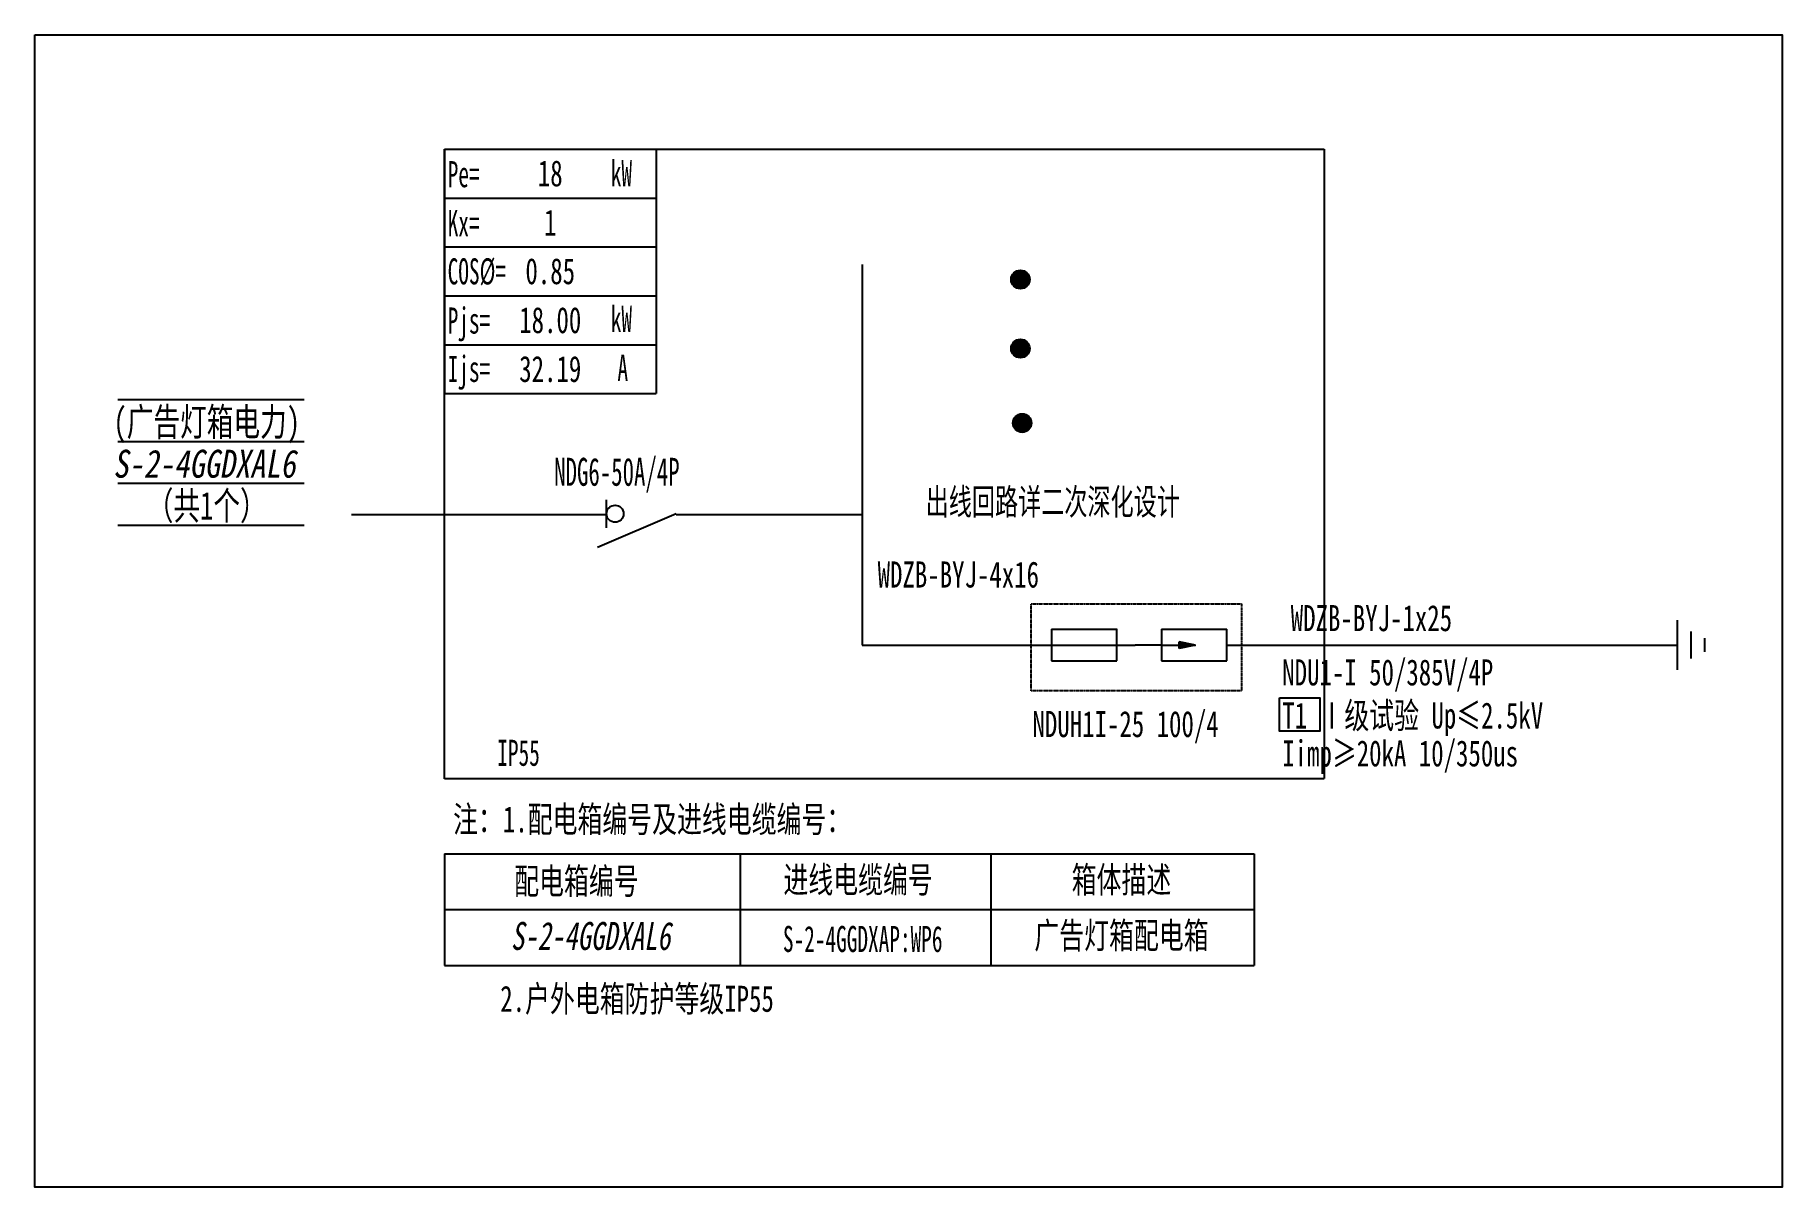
# Model space of a CAD drawing. Extents: x 392938 to 395363, y 372006 to 373605.
import ezdxf
from ezdxf.enums import TextEntityAlignment as Align

# ---------------------------------------------------------------- set-up
doc = ezdxf.new("R2010")
doc.units = 0
doc.header["$MEASUREMENT"] = 0
doc.linetypes.add('DASH', pattern=[0.35, 0.25, -0.1])
doc.linetypes.add('DASHED2', pattern=[0.375, 0.25, -0.125])
for name, color, linetype in [('D_E_Eqpm(强电设备)', 100, 'Continuous'), ('D_E_Eqpm（强电设备）', 100, 'Continuous'), ('D_E_Text(强电文字)', 51, 'Continuous'), ('D_E_Text（强电文字）', 51, 'Continuous'), ('D_E_Wire(强电线缆)', 10, 'Continuous'), ('D_E_Wire（强电线缆）', 10, 'Continuous'), ('D_T_TableDim（表格尺寸）', 255, 'Continuous'), ('E_E_Text（强电文字）', 51, 'Continuous'), ('E_E_Wire（强电线缆）', 10, 'Continuous'), ('E_T_TableDim（表格尺寸）', 255, 'Continuous'), ('系统图', 220, 'Continuous')]:
    doc.layers.add(name, color=color, linetype=linetype)
doc.styles.add('电气', font='', dxfattribs={"width": 0.7})
doc.styles.add('电气箱', font='simhei.ttf', dxfattribs={"width": 0.8, "oblique": 10})
doc.styles.get('电气').set_extended_font_data('SimSun')

msp = doc.modelspace()

# ---------------------------------------------------------------- linework, layer by layer
at = {"linetype": 'DASHED2', "elevation": 0}
msp.add_lwpolyline([(394320.4, 372815.5), (394612.4, 372815.5), (394612.4, 372695.2), (394320.4, 372695.2)], close=True, dxfattribs=at)
at = {"layer": 'D_E_Eqpm(强电设备)'}
for p, q in [((394348.9, 372780.5), (394439.8, 372780.5)), ((394348.9, 372780.5), (394348.9, 372736.5)), ((394439.5, 372736.5), (394439.5, 372780.5)), ((394501.5, 372780.5), (394592.4, 372780.5)), ((394501.5, 372780.5), (394501.5, 372736.5)), ((394592.1, 372736.5), (394592.1, 372780.5)), ((394501.5, 372758.5), (394464.8, 372758.5)), ((394501.5, 372758.5), (394548.6, 372758.5)), ((394548.6, 372758.5), (394525.8, 372763.2)), ((394525.8, 372753.8), (394525.8, 372763.2)), ((394548.6, 372758.5), (394525.8, 372753.8)), ((394348.9, 372736.5), (394439.5, 372736.5)), ((394501.5, 372736.5), (394592.1, 372736.5))]:
    msp.add_line(p, q, dxfattribs=at)
msp.add_solid([(394525.8, 372753.8), (394548.6, 372758.5), (394525.8, 372763.2)], dxfattribs=at)
at = {"layer": 'D_E_Eqpm（强电设备）'}
for p, q in [((393730.9, 372921.3), (393730.9, 372960.1)), ((393827.9, 372940.7), (393718.5, 372893.8))]:
    msp.add_line(p, q, dxfattribs=at)
msp.add_circle((393742.9, 372940.7), 11.9, dxfattribs=at)
at = {"layer": 'D_E_Text（强电文字）', "elevation": 0}
msp.add_lwpolyline([(394665.1, 372685.1), (394721.3, 372685.1), (394721.3, 372638.8), (394665.1, 372638.8)], close=True, dxfattribs=at)
at = {"layer": 'D_E_Wire(强电线缆)'}
msp.add_line((393376.9, 372939.6), (393731, 372939.6), dxfattribs=at)
at = {"layer": 'D_E_Wire（强电线缆）'}
for p, q in [((395217.9, 372724.1), (395217.9, 372793.1)), ((395236.7, 372739.7), (395236.7, 372777.4)), ((394085.7, 372758.5), (394464.8, 372758.5)), ((394592.1, 372758.5), (395217.9, 372758.5)), ((395255.6, 372749.1), (395255.6, 372768))]:
    msp.add_line(p, q, dxfattribs=at)
for centre in [(394305.6, 373265.7), (394305.6, 373169.9), (394308.1, 373066.5)]:
    msp.add_circle(centre, 12.9, dxfattribs=at)
at = {"layer": 'D_E_Wire（强电线缆）', "linetype": 'Continuous'}
for points in [[(394292.9, 373263.7), (394292.7, 373265.7), (394292.9, 373267.7)], [(394293.4, 373261.7), (394292.9, 373267.7), (394293.4, 373269.7)], [(394292.9, 373263.7), (394292.9, 373267.7), (394293.4, 373261.7)], [(394294.1, 373259.8), (394293.4, 373269.7), (394294.1, 373271.5)], [(394293.4, 373261.7), (394293.4, 373269.7), (394294.1, 373259.8)], [(394295.2, 373258.1), (394294.1, 373271.5), (394295.2, 373273.3)], [(394294.1, 373259.8), (394294.1, 373271.5), (394295.2, 373258.1)], [(394296.5, 373256.5), (394295.2, 373273.3), (394296.5, 373274.8)], [(394295.2, 373258.1), (394295.2, 373273.3), (394296.5, 373256.5)], [(394298.1, 373255.2), (394296.5, 373274.8), (394298.1, 373276.1)], [(394296.5, 373256.5), (394296.5, 373274.8), (394298.1, 373255.2)], [(394299.8, 373254.2), (394298.1, 373276.1), (394299.8, 373277.2)], [(394298.1, 373255.2), (394298.1, 373276.1), (394299.8, 373254.2)], [(394301.7, 373253.4), (394299.8, 373277.2), (394301.7, 373278)], [(394299.8, 373254.2), (394299.8, 373277.2), (394301.7, 373253.4)], [(394303.6, 373252.9), (394301.7, 373278), (394303.6, 373278.4)], [(394301.7, 373253.4), (394301.7, 373278), (394303.6, 373252.9)], [(394305.6, 373252.8), (394303.6, 373278.4), (394305.6, 373278.6)], [(394303.6, 373252.9), (394303.6, 373278.4), (394305.6, 373252.8)], [(394305.6, 373252.8), (394305.6, 373278.6), (394307.7, 373252.9)], [(394307.7, 373252.9), (394305.6, 373278.6), (394307.7, 373278.4)], [(394307.7, 373252.9), (394307.7, 373278.4), (394309.6, 373253.4)], [(394309.6, 373253.4), (394307.7, 373278.4), (394309.6, 373278)], [(394309.6, 373253.4), (394309.6, 373278), (394311.5, 373254.2)], [(394311.5, 373254.2), (394309.6, 373278), (394311.5, 373277.2)], [(394311.5, 373254.2), (394311.5, 373277.2), (394313.2, 373255.2)], [(394313.2, 373255.2), (394311.5, 373277.2), (394313.2, 373276.1)], [(394313.2, 373255.2), (394313.2, 373276.1), (394314.8, 373256.5)], [(394314.8, 373256.5), (394313.2, 373276.1), (394314.8, 373274.8)], [(394314.8, 373256.5), (394314.8, 373274.8), (394316.1, 373258.1)], [(394316.1, 373258.1), (394314.8, 373274.8), (394316.1, 373273.3)], [(394316.1, 373258.1), (394316.1, 373273.3), (394317.2, 373259.8)], [(394317.2, 373259.8), (394316.1, 373273.3), (394317.2, 373271.5)], [(394317.2, 373259.8), (394317.2, 373271.5), (394317.9, 373261.7)], [(394317.9, 373261.7), (394317.2, 373271.5), (394317.9, 373269.7)], [(394317.9, 373261.7), (394317.9, 373269.7), (394318.4, 373263.7)], [(394318.4, 373263.7), (394317.9, 373269.7), (394318.4, 373267.7)], [(394318.4, 373263.7), (394318.4, 373267.7), (394318.6, 373265.7)], [(394292.9, 373167.9), (394292.7, 373169.9), (394292.9, 373172)], [(394293.4, 373166), (394292.9, 373172), (394293.4, 373173.9)], [(394292.9, 373167.9), (394292.9, 373172), (394293.4, 373166)], [(394294.1, 373164.1), (394293.4, 373173.9), (394294.1, 373175.8)], [(394293.4, 373166), (394293.4, 373173.9), (394294.1, 373164.1)], [(394295.2, 373162.3), (394294.1, 373175.8), (394295.2, 373177.5)], [(394294.1, 373164.1), (394294.1, 373175.8), (394295.2, 373162.3)], [(394296.5, 373160.8), (394295.2, 373177.5), (394296.5, 373179.1)], [(394295.2, 373162.3), (394295.2, 373177.5), (394296.5, 373160.8)], [(394298.1, 373159.5), (394296.5, 373179.1), (394298.1, 373180.4)], [(394296.5, 373160.8), (394296.5, 373179.1), (394298.1, 373159.5)], [(394299.8, 373158.4), (394298.1, 373180.4), (394299.8, 373181.5)], [(394298.1, 373159.5), (394298.1, 373180.4), (394299.8, 373158.4)], [(394301.7, 373157.7), (394299.8, 373181.5), (394301.7, 373182.2)], [(394299.8, 373158.4), (394299.8, 373181.5), (394301.7, 373157.7)], [(394303.6, 373157.2), (394301.7, 373182.2), (394303.6, 373182.7)], [(394301.7, 373157.7), (394301.7, 373182.2), (394303.6, 373157.2)], [(394305.6, 373157), (394303.6, 373182.7), (394305.6, 373182.9)], [(394303.6, 373157.2), (394303.6, 373182.7), (394305.6, 373157)], [(394305.6, 373157), (394305.6, 373182.9), (394307.7, 373157.2)], [(394307.7, 373157.2), (394305.6, 373182.9), (394307.7, 373182.7)], [(394307.7, 373157.2), (394307.7, 373182.7), (394309.6, 373157.7)], [(394309.6, 373157.7), (394307.7, 373182.7), (394309.6, 373182.2)], [(394309.6, 373157.7), (394309.6, 373182.2), (394311.5, 373158.4)], [(394311.5, 373158.4), (394309.6, 373182.2), (394311.5, 373181.5)], [(394311.5, 373158.4), (394311.5, 373181.5), (394313.2, 373159.5)], [(394313.2, 373159.5), (394311.5, 373181.5), (394313.2, 373180.4)], [(394313.2, 373159.5), (394313.2, 373180.4), (394314.8, 373160.8)], [(394314.8, 373160.8), (394313.2, 373180.4), (394314.8, 373179.1)], [(394314.8, 373160.8), (394314.8, 373179.1), (394316.1, 373162.3)], [(394316.1, 373162.3), (394314.8, 373179.1), (394316.1, 373177.5)], [(394316.1, 373162.3), (394316.1, 373177.5), (394317.2, 373164.1)], [(394317.2, 373164.1), (394316.1, 373177.5), (394317.2, 373175.8)], [(394317.2, 373164.1), (394317.2, 373175.8), (394317.9, 373166)], [(394317.9, 373166), (394317.2, 373175.8), (394317.9, 373173.9)], [(394317.9, 373166), (394317.9, 373173.9), (394318.4, 373167.9)], [(394318.4, 373167.9), (394317.9, 373173.9), (394318.4, 373172)], [(394318.4, 373167.9), (394318.4, 373172), (394318.6, 373169.9)], [(394295.3, 373064.5), (394295.2, 373066.5), (394295.3, 373068.6)], [(394295.8, 373062.6), (394295.3, 373068.6), (394295.8, 373070.5)], [(394295.3, 373064.5), (394295.3, 373068.6), (394295.8, 373062.6)], [(394296.6, 373060.7), (394295.8, 373070.5), (394296.6, 373072.4)], [(394295.8, 373062.6), (394295.8, 373070.5), (394296.6, 373060.7)], [(394297.6, 373058.9), (394296.6, 373072.4), (394297.6, 373074.1)], [(394296.6, 373060.7), (394296.6, 373072.4), (394297.6, 373058.9)], [(394299, 373057.4), (394297.6, 373074.1), (394299, 373075.7)], [(394297.6, 373058.9), (394297.6, 373074.1), (394299, 373057.4)], [(394300.5, 373056.1), (394299, 373075.7), (394300.5, 373077)], [(394299, 373057.4), (394299, 373075.7), (394300.5, 373056.1)], [(394302.2, 373055), (394300.5, 373077), (394302.2, 373078.1)], [(394300.5, 373056.1), (394300.5, 373077), (394302.2, 373055)], [(394304.1, 373054.3), (394302.2, 373078.1), (394304.1, 373078.8)], [(394302.2, 373055), (394302.2, 373078.1), (394304.1, 373054.3)], [(394306.1, 373053.8), (394304.1, 373078.8), (394306.1, 373079.3)], [(394304.1, 373054.3), (394304.1, 373078.8), (394306.1, 373053.8)], [(394308.1, 373053.6), (394306.1, 373079.3), (394308.1, 373079.5)], [(394306.1, 373053.8), (394306.1, 373079.3), (394308.1, 373053.6)], [(394308.1, 373053.6), (394308.1, 373079.5), (394310.1, 373053.8)], [(394310.1, 373053.8), (394308.1, 373079.5), (394310.1, 373079.3)], [(394310.1, 373053.8), (394310.1, 373079.3), (394312.1, 373054.3)], [(394312.1, 373054.3), (394310.1, 373079.3), (394312.1, 373078.8)], [(394312.1, 373054.3), (394312.1, 373078.8), (394314, 373055)], [(394314, 373055), (394312.1, 373078.8), (394314, 373078.1)], [(394314, 373055), (394314, 373078.1), (394315.7, 373056.1)], [(394315.7, 373056.1), (394314, 373078.1), (394315.7, 373077)], [(394315.7, 373056.1), (394315.7, 373077), (394317.2, 373057.4)], [(394317.2, 373057.4), (394315.7, 373077), (394317.2, 373075.7)], [(394317.2, 373057.4), (394317.2, 373075.7), (394318.6, 373058.9)], [(394318.6, 373058.9), (394317.2, 373075.7), (394318.6, 373074.1)], [(394318.6, 373058.9), (394318.6, 373074.1), (394319.6, 373060.7)], [(394319.6, 373060.7), (394318.6, 373074.1), (394319.6, 373072.4)], [(394319.6, 373060.7), (394319.6, 373072.4), (394320.4, 373062.6)], [(394320.4, 373062.6), (394319.6, 373072.4), (394320.4, 373070.5)], [(394320.4, 373062.6), (394320.4, 373070.5), (394320.9, 373064.5)], [(394320.9, 373064.5), (394320.4, 373070.5), (394320.9, 373068.6)], [(394320.9, 373064.5), (394320.9, 373068.6), (394321, 373066.5)]]:
    msp.add_solid(points, dxfattribs=at)
at = {"layer": 'D_T_TableDim（表格尺寸）', "linetype": 'Continuous'}
for p, q in [((393052.8, 373099.2), (393311.3, 373099.2)), ((393052.8, 373041.1), (393311.3, 373041.1)), ((393052.8, 372982.9), (393311.3, 372982.9)), ((393052.8, 372924.8), (393311.3, 372924.8))]:
    msp.add_line(p, q, dxfattribs=at)
at = {"layer": 'D_T_TableDim（表格尺寸）', "ltscale": 3.5}
for p, q in [((393505.9, 372468.9), (394630.2, 372468.9)), ((393505.9, 372468.9), (393505.9, 372313.8)), ((393916.7, 372468.9), (393916.7, 372313.8)), ((394264.7, 372468.9), (394264.7, 372313.8)), ((394630.2, 372468.9), (394630.2, 372313.8)), ((393505.9, 372391.4), (394630.2, 372391.4)), ((393505.9, 372391.4), (394630.2, 372391.4)), ((393505.9, 372313.8), (394630.2, 372313.8))]:
    msp.add_line(p, q, dxfattribs=at)
at = {"layer": 'E_E_Text（强电文字）', "linetype": 'Continuous'}
for p, q in [((393505.9, 373446.6), (393505.9, 373107.3)), ((393505.9, 373446.6), (393800, 373446.6)), ((393800, 373446.6), (393800, 373107.3)), ((393505.9, 373378.7), (393800, 373378.7)), ((393505.9, 373310.9), (393800, 373310.9)), ((393505.9, 373243), (393800, 373243)), ((393505.9, 373175.2), (393800, 373175.2)), ((393505.9, 373107.3), (393800, 373107.3))]:
    msp.add_line(p, q, dxfattribs=at)
at = {"layer": 'E_E_Wire（强电线缆）'}
for p, q in [((394085.7, 373286.7), (394085.7, 372758.5)), ((393827.9, 372939.6), (394085.7, 372939.6))]:
    msp.add_line(p, q, dxfattribs=at)
at = {"layer": 'E_T_TableDim（表格尺寸）', "linetype": 'DASH', "ltscale": 2}
for p, q in [((393505.9, 372572.7), (393505.9, 373446.6)), ((393505.9, 373446.6), (394727.3, 373446.6)), ((394727.3, 373446.6), (394727.3, 372572.7)), ((394727.3, 372572.7), (393505.9, 372572.7))]:
    msp.add_line(p, q, dxfattribs=at)
at = {"layer": '系统图', "ltscale": 9973.992009}
msp.add_lwpolyline([(392937.5, 373605), (395363, 373605), (395363, 372006.5), (392937.5, 372006.5)], close=True, dxfattribs=at)

# ---------------------------------------------------------------- texts
at = {"layer": 'D_E_Text(强电文字)', "color": 1, "style": '电气', "width": 0.6}
msp.add_text('NDG6-50A/4P', height=38.775, dxfattribs=at).set_placement((393658.4, 372979.5))
at = {"layer": 'D_E_Text(强电文字)', "style": '电气', "width": 0.7}
for s, p in [('WDZB-BYJ-4x16', (394107.4, 372838.3)), ('WDZB-BYJ-1x25', (394680.9, 372777.8)), ('T1 Ⅰ级试验 Up≤2.5kV ', (394669.1, 372642.7)), ('Iimp≥20kA 10/350us', (394669.1, 372590.1))]:
    msp.add_text(s, height=36.19, dxfattribs=at).set_placement(p)
at = {"layer": 'D_E_Text(强电文字)', "color": 51, "true_color": 0xffff7f, "style": '电气', "width": 0.7}
msp.add_text('NDU1-I 50/385V/4P', height=36.19, dxfattribs=at).set_placement((394669.1, 372702.5))
at = {"layer": 'D_E_Text（强电文字）', "linetype": 'Continuous', "style": '电气', "width": 0.6}
for s, height, p in [('Pe=', 36.19, (393510.5, 373393.8)), ('kW', 36.19, (393736.9, 373395.1)), ('Kx=', 36.19, (393510.5, 373325.8)), ('COS%%C=', 36.19, (393510.5, 373258.9)), ('Pjs=', 36.19, (393510.5, 373190.7)), ('kW', 36.19, (393736.9, 373193)), ('Ijs=', 36.19, (393510.5, 373123.6)), ('A', 36.2, (393746.2, 373125.1))]:
    msp.add_text(s, height=height, dxfattribs=at).set_placement(p)
at = {"layer": 'D_E_Text（强电文字）', "style": '电气'}
for s, width, p in [('出线回路详二次深化设计', 0.65, (394174.1, 372939.3)), ('注：1.配电箱编号及进线电缆编号：', 0.7, (393518, 372498.7)), ('2.户外电箱防护等级IP55', 0.7, (393583.5, 372249.6))]:
    msp.add_text(s, height=36.19, dxfattribs=dict(at, width=width)).set_placement(p)
at = {"layer": 'D_E_Text（强电文字）', "color": 51, "true_color": 0xffff7f, "style": '电气', "width": 0.7}
msp.add_text('NDUH1I-25 100/4', height=36.19, dxfattribs=at).set_placement((394322.4, 372630.8))
at = {"layer": 'D_E_Text（强电文字）', "style": '电气'}
for s, width, p in [('IP55', 0.6, (393608.9, 372608.7)), ('配电箱编号', 0.7, (393689.2, 372431.8)), ('进线电缆编号', 0.7, (394080.3, 372433.7)), ('箱体描述', 0.7, (394445.9, 372433.7)), ('S-2-4GGDXAP:WP6', 0.6, (394086.7, 372350.7)), ('广告灯箱配电箱', 0.7, (394445.9, 372356.2))]:
    msp.add_text(s, height=36.19, dxfattribs=dict(at, width=width)).set_placement(p, align=Align.MIDDLE)
at = {"layer": 'D_E_Text（强电文字）', "style": '电气箱', "oblique": 10, "width": 0.7}
msp.add_text('S-2-4GGDXAL6', height=38.775, dxfattribs=at).set_placement((393709, 372354.9), align=Align.MIDDLE)
at = {"layer": 'E_E_Text（强电文字）', "linetype": 'Continuous', "style": '电气', "width": 0.7}
for s, p in [('(广告灯箱电力)', (393176, 373048.8)), ('（共1个）', (393176, 372932.5))]:
    msp.add_text(s, height=38.77, dxfattribs=at).set_placement(p, align=Align.CENTER)
at = {"layer": 'E_E_Text（强电文字）', "linetype": 'Continuous', "style": '电气箱', "oblique": 10, "width": 0.8}
msp.add_text('S-2-4GGDXAL6', height=38.775, dxfattribs=at).set_placement((393172.7, 372990.7), align=Align.CENTER)
at = {"layer": 'E_E_Text（强电文字）', "linetype": 'Continuous', "width": 294.024, "attachment_point": 5, "style": '电气'}
for s, insert, char_height in [('18', (393652.9, 373412.7), 36.19), ('1', (393652.9, 373344.8), 36.2), ('0.85', (393652.9, 373277), 36.19), ('{\\C256;18.00}', (393652.9, 373209.1), 36.19), ('{\\C256;32.19}', (393652.9, 373141.3), 36.19)]:
    msp.add_mtext(s, dxfattribs=dict(at, insert=insert, char_height=char_height))

doc.saveas('drawing.dxf')
